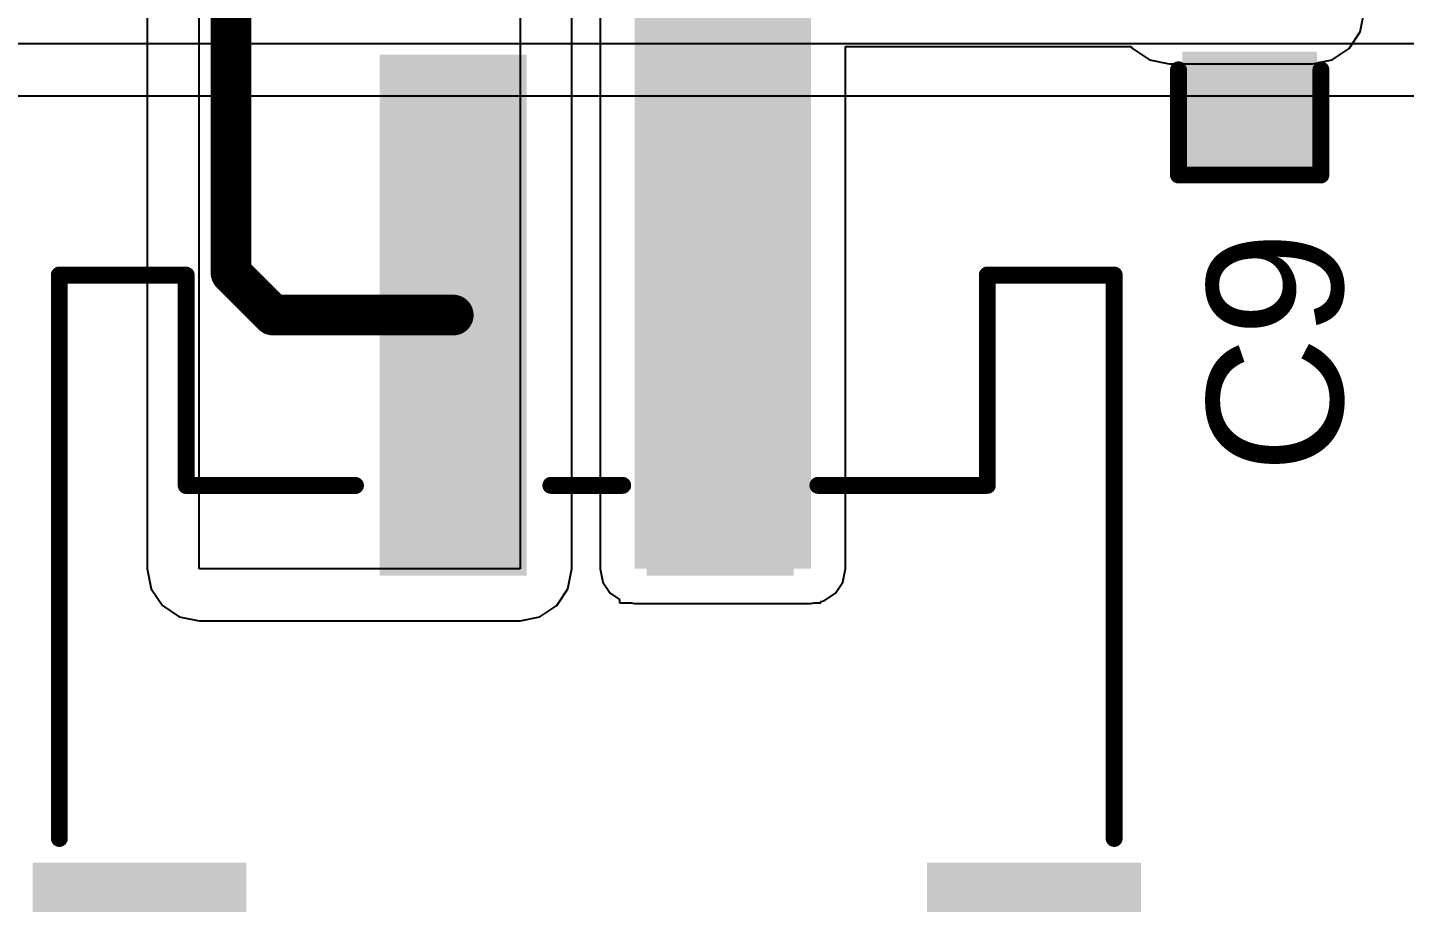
# Model space of a CAD drawing. Header units: inches. Extents: x -1 to 208, y -10 to 150.
# Drawn here: x 22.73 to 33.05, y 3.33 to 9.88 of the extents above; entities that cross this region are included whole.
import ezdxf

# ---------------------------------------------------------------- set-up
doc = ezdxf.new("R2010")
doc.units = ezdxf.units.IN
for name, color, linetype in [('Bottom Layer', 5, 'Continuous'), ('Top Layer', 1, 'Continuous'), ('Top Overlay', 2, 'Continuous'), ('Top Paste', 8, 'Continuous'), ('Top Solder', 216, 'Continuous')]:
    doc.layers.add(name, color=color, linetype=linetype)
doc.styles.add('Arial', font='', dxfattribs={"height": 0.2})
doc.styles.get('Arial').set_extended_font_data('Arial')

# ---------------------------------------------------------------- blocks, each defined once
blk = doc.blocks.new('S2B_PH_SM4_TB_LF__SN__94')
at = {"layer": 'Top Layer'}
for points in [[(-1.499997, 4.824984), (-0.499999, 4.824984), (-0.499999, 1.0249916), (-1.499997, 1.0249916)], [(0.499999, 4.824984), (1.499997, 4.824984), (1.499997, 1.0249916), (0.499999, 1.0249916)], [(-4.1000299, -1.2249912), (-2.6000329, -1.2249912), (-2.6000329, -4.6249844), (-4.1000299, -4.6249844)], [(2.6000329, -1.2249912), (4.1000299, -1.2249912), (4.1000299, -4.6249844), (2.6000329, -4.6249844)]]:
    blk.add_hatch(color=1, dxfattribs=at).paths.add_polyline_path(points)
at = {"layer": 'Top Paste'}
for points in [[(-1.499997, 4.824984), (-0.499999, 4.824984), (-0.499999, 1.0249916), (-1.499997, 1.0249916)], [(0.499999, 4.824984), (1.499997, 4.824984), (1.499997, 1.0249916), (0.499999, 1.0249916)], [(-4.1000299, -1.2249912), (-2.6000329, -1.2249912), (-2.6000329, -4.6249844), (-4.1000299, -4.6249844)], [(2.6000329, -1.2249912), (4.1000299, -1.2249912), (4.1000299, -4.6249844), (2.6000329, -4.6249844)]]:
    blk.add_hatch(color=8, dxfattribs=at).paths.add_polyline_path(points)
at = {"layer": 'Top Solder'}
for points in [[(-1.550797, 4.875783999999999), (-0.449199, 4.875783999999999), (-0.449199, 0.9741915999999999), (-1.550797, 0.9741915999999999)], [(0.449199, 4.875783999999999), (1.550797, 4.875783999999999), (1.550797, 0.9741915999999999), (0.449199, 0.9741915999999999)], [(-4.1508299, -1.1741912), (-2.5492329, -1.1741912), (-2.5492329, -4.6757844), (-4.1508299, -4.6757844)], [(2.5492329, -1.1741912), (4.1508299, -1.1741912), (4.1508299, -4.6757844), (2.5492329, -4.6757844)]]:
    blk.add_hatch(color=216, dxfattribs=at).paths.add_polyline_path(points)
at = {"layer": 'Top Overlay'}
for p, q in [((-1.2700254, -2.7148536), (-1.7700244, -4.1148508)), ((-0.7699756, -4.114749199999999), (-1.2700254, -2.7148536)), ((-1.7700244, -4.1148508), (-0.7699756, -4.114749199999999))]:
    blk.add_line(p, q, dxfattribs=at)
for points in [[(-3.9500048, -0.9938258, 0.127, 0.127, 0), (-3.9500048, 3.2249872, 0.127, 0.127, 0)], [(-3.9497, 3.223768, 0.127, 0.127, 0), (-2.99974, 3.223768, 0.127, 0.127, 0)], [(-2.99974, 1.648968, 0.127, 0.127, 0), (-2.99974, 3.223768, 0.127, 0.127, 0)], [(2.999994, 1.6500094, 0.127, 0.127, 0), (2.999994, 3.2249872, 0.127, 0.127, 0)], [(2.999994, 3.2249872, 0.127, 0.127, 0), (3.9500048, 3.2249872, 0.127, 0.127, 0)], [(3.9500048, -0.9938258, 0.127, 0.127, 0), (3.9500048, 3.2249872, 0.127, 0.127, 0)], [(-2.99974, 1.648968, 0.127, 0.127, 0), (-1.73228, 1.648968, 0.127, 0.127, 0)], [(-0.268859, 1.6500094, 0.127, 0.127, 0), (0.268859, 1.6500094, 0.127, 0.127, 0)], [(1.731137, 1.6500094, 0.127, 0.127, 0), (2.999994, 1.6500094, 0.127, 0.127, 0)], [(-2.3999952, -4.3749976, 0.127, 0.127, 0), (2.3999952, -4.3749976, 0.127, 0.127, 0)]]:
    blk.add_lwpolyline(points, format="xyseb", dxfattribs=at)
for points in [[(-3.9817548, 3.2249872, 0.0635, 0.0635, 1), (-3.9182548, 3.2249872, 0.0635, 0.0635, 1)], [(-3.98145, 3.223768, 0.0635, 0.0635, 1), (-3.91795, 3.223768, 0.0635, 0.0635, 1)], [(-3.03149, 3.223768, 0.0635, 0.0635, 1), (-2.96799, 3.223768, 0.0635, 0.0635, 1)], [(-3.03149, 3.223768, 0.0635, 0.0635, 1), (-2.96799, 3.223768, 0.0635, 0.0635, 1)], [(2.968244, 3.2249872, 0.0635, 0.0635, 1), (3.031744, 3.2249872, 0.0635, 0.0635, 1)], [(2.968244, 3.2249872, 0.0635, 0.0635, 1), (3.031744, 3.2249872, 0.0635, 0.0635, 1)], [(3.9182548, 3.2249872, 0.0635, 0.0635, 1), (3.9817548, 3.2249872, 0.0635, 0.0635, 1)], [(3.9182548, 3.2249872, 0.0635, 0.0635, 1), (3.9817548, 3.2249872, 0.0635, 0.0635, 1)], [(-3.03149, 1.648968, 0.0635, 0.0635, 1), (-2.96799, 1.648968, 0.0635, 0.0635, 1)], [(-3.03149, 1.648968, 0.0635, 0.0635, 1), (-2.96799, 1.648968, 0.0635, 0.0635, 1)], [(-1.76403, 1.648968, 0.0635, 0.0635, 1), (-1.70053, 1.648968, 0.0635, 0.0635, 1)], [(-0.300609, 1.6500094, 0.0635, 0.0635, 1), (-0.237109, 1.6500094, 0.0635, 0.0635, 1)], [(0.237109, 1.6500094, 0.0635, 0.0635, 1), (0.300609, 1.6500094, 0.0635, 0.0635, 1)], [(1.699387, 1.6500094, 0.0635, 0.0635, 1), (1.762887, 1.6500094, 0.0635, 0.0635, 1)], [(2.968244, 1.6500094, 0.0635, 0.0635, 1), (3.031744, 1.6500094, 0.0635, 0.0635, 1)], [(2.968244, 1.6500094, 0.0635, 0.0635, 1), (3.031744, 1.6500094, 0.0635, 0.0635, 1)], [(-3.9817548, -0.9938258, 0.0635, 0.0635, 1), (-3.9182548, -0.9938258, 0.0635, 0.0635, 1)], [(3.9182548, -0.9938258, 0.0635, 0.0635, 1), (3.9817548, -0.9938258, 0.0635, 0.0635, 1)], [(-2.4317452, -4.3749976, 0.0635, 0.0635, 1), (-2.3682452, -4.3749976, 0.0635, 0.0635, 1)], [(2.3682452, -4.3749976, 0.0635, 0.0635, 1), (2.4317452, -4.3749976, 0.0635, 0.0635, 1)]]:
    blk.add_lwpolyline(points, format="xyseb", close=True, dxfattribs=at)
blk = doc.blocks.new('C___0603_186')
at = {"layer": 'Top Layer'}
for points in [[(-0.3809999999999999, 0.4445), (-0.3809999999999999, -0.4445), (-1.143, -0.4445), (-1.143, 0.4445)], [(1.143, 0.4445), (1.143, -0.4445), (0.3809999999999999, -0.4445), (0.3809999999999999, 0.4445)]]:
    blk.add_hatch(color=1, dxfattribs=at).paths.add_polyline_path(points)
at = {"layer": 'Top Paste'}
for points in [[(-0.3809999999999999, 0.4445), (-0.3809999999999999, -0.4445), (-1.143, -0.4445), (-1.143, 0.4445)], [(1.143, 0.4445), (1.143, -0.4445), (0.3809999999999999, -0.4445), (0.3809999999999999, 0.4445)]]:
    blk.add_hatch(color=8, dxfattribs=at).paths.add_polyline_path(points)
at = {"layer": 'Top Solder'}
for points in [[(-0.3210001199999999, 0.50449988), (-0.3210001199999999, -0.50449988), (-1.20299988, -0.50449988), (-1.20299988, 0.50449988)], [(1.20299988, 0.50449988), (1.20299988, -0.50449988), (0.3210001199999999, -0.50449988), (0.3210001199999999, 0.50449988)]]:
    blk.add_hatch(color=216, dxfattribs=at).paths.add_polyline_path(points)
at = {"layer": 'Top Overlay'}
for points in [[(-1.2446, 0.5334, 0.127, 0.127, 0), (-0.4571999999999999, 0.5334, 0.127, 0.127, 0)], [(-1.2446, 0.5334, 0.127, 0.127, 0), (-1.2446, -0.5334, 0.127, 0.127, 0)], [(0.4571999999999999, 0.5334, 0.127, 0.127, 0), (1.2446, 0.5334, 0.127, 0.127, 0)], [(1.2446, 0.5334, 0.127, 0.127, 0), (1.2446, -0.5334, 0.127, 0.127, 0)], [(-1.2446, -0.5334, 0.127, 0.127, 0), (-0.4571999999999999, -0.5334, 0.127, 0.127, 0)], [(0.4571999999999999, -0.5334, 0.127, 0.127, 0), (1.2446, -0.5334, 0.127, 0.127, 0)]]:
    blk.add_lwpolyline(points, format="xyseb", dxfattribs=at)
for points in [[(-1.27635, 0.5334, 0.0635, 0.0635, 1), (-1.21285, 0.5334, 0.0635, 0.0635, 1)], [(-1.27635, 0.5334, 0.0635, 0.0635, 1), (-1.21285, 0.5334, 0.0635, 0.0635, 1)], [(-0.4889499999999999, 0.5334, 0.0635, 0.0635, 1), (-0.42545, 0.5334, 0.0635, 0.0635, 1)], [(0.42545, 0.5334, 0.0635, 0.0635, 1), (0.4889499999999999, 0.5334, 0.0635, 0.0635, 1)], [(1.21285, 0.5334, 0.0635, 0.0635, 1), (1.27635, 0.5334, 0.0635, 0.0635, 1)], [(1.21285, 0.5334, 0.0635, 0.0635, 1), (1.27635, 0.5334, 0.0635, 0.0635, 1)], [(-1.27635, -0.5334, 0.0635, 0.0635, 1), (-1.21285, -0.5334, 0.0635, 0.0635, 1)], [(-1.27635, -0.5334, 0.0635, 0.0635, 1), (-1.21285, -0.5334, 0.0635, 0.0635, 1)], [(-0.4889499999999999, -0.5334, 0.0635, 0.0635, 1), (-0.42545, -0.5334, 0.0635, 0.0635, 1)], [(0.42545, -0.5334, 0.0635, 0.0635, 1), (0.4889499999999999, -0.5334, 0.0635, 0.0635, 1)], [(1.21285, -0.5334, 0.0635, 0.0635, 1), (1.27635, -0.5334, 0.0635, 0.0635, 1)], [(1.21285, -0.5334, 0.0635, 0.0635, 1), (1.27635, -0.5334, 0.0635, 0.0635, 1)]]:
    blk.add_lwpolyline(points, format="xyseb", close=True, dxfattribs=at)

msp = doc.modelspace()

# ---------------------------------------------------------------- hatches: boundary and pattern name
at = {"layer": 'Top Layer'}
msp.add_hatch(color=1, dxfattribs=at).paths.add_polyline_path([(27.2796, 5.829579399999999), (28.6004, 5.829579399999999), (28.6004, 11.9371364), (27.2796, 11.9371364)])

# ---------------------------------------------------------------- linework, layer by layer
at = {"layer": 'Bottom Layer'}
for p, q in [((48.32296406, 9.759462319999999), (8.2296127, 9.759462319999999)), ((8.2296127, 9.37099726), (38.24094205999999, 9.37099726))]:
    msp.add_line(p, q, dxfattribs=at)
at = {"layer": 'Top Layer'}
for p, q in [((24.01851178, 5.829579399999999), (24.01850924, 15.2691465)), ((26.4212324, 14.45325532), (26.4212324, 5.829579399999999)), ((26.80969746, 5.829579399999999), (26.80969746, 14.45325532)), ((23.63004672, 10.37657564), (23.63004672, 5.829579399999999)), ((27.02062414, 10.00046006), (27.02062414, 5.829579399999999)), ((32.71435926, 9.85163892), (32.74392994, 10.0002975)), ((32.63015064, 9.72561174), (32.71435926, 9.85163892)), ((28.85937586, 5.829579399999999), (28.85937586, 9.741321639999999)), ((28.85937586, 9.741321639999999), (30.99840892, 9.741321639999999)), ((30.99840892, 9.741321639999999), (31.00890674, 9.72561174)), ((31.00890674, 9.72561174), (31.13493392, 9.64140312)), ((32.50412346, 9.64140312), (32.63015064, 9.72561174)), ((31.13493392, 9.64140312), (31.2835925, 9.611832439999999)), ((31.2835925, 9.611832439999999), (32.35546488, 9.611832439999999)), ((32.35546488, 9.611832439999999), (32.50412346, 9.64140312)), ((23.63004672, 5.829579399999999), (23.6596174, 5.68092082)), ((26.4212324, 5.829579399999999), (24.01851178, 5.829579399999999)), ((26.78012678, 5.68092082), (26.80969746, 5.829579399999999)), ((27.02062414, 5.829579399999999), (27.04033708, 5.73047368)), ((28.83966292, 5.73047368), (28.85937586, 5.829579399999999)), ((23.6596174, 5.68092082), (23.74382602, 5.55489364)), ((26.69591816, 5.55489364), (26.78012678, 5.68092082)), ((27.04033708, 5.73047368), (27.09647615999999, 5.64645556)), ((28.78352384, 5.64645556), (28.83966292, 5.73047368)), ((27.09647615999999, 5.64645556), (27.1672304, 5.59917854)), ((27.1672304, 5.59917854), (27.1672304, 5.5755794)), ((27.1672304, 5.5755794), (27.25458354, 5.5755794)), ((27.25458354, 5.5755794), (27.2796, 5.57060354)), ((27.2796, 5.57060354), (28.6004, 5.57060354)), ((28.6004, 5.57060354), (28.62541646, 5.5755794)), ((28.62541646, 5.5755794), (28.6752284, 5.5755794)), ((28.6752284, 5.585487939999999), (28.69950572, 5.590316479999999)), ((28.6752284, 5.5755794), (28.6752284, 5.585487939999999)), ((28.69950572, 5.590316479999999), (28.78352384, 5.64645556)), ((23.74382602, 5.55489364), (23.8698532, 5.470685019999999)), ((23.8698532, 5.470685019999999), (24.01851178, 5.441114339999999)), ((26.4212324, 5.441114339999999), (26.56989098, 5.470685019999999)), ((26.56989098, 5.470685019999999), (26.69591816, 5.55489364)), ((24.01851178, 5.441114339999999), (26.4212324, 5.441114339999999))]:
    msp.add_line(p, q, dxfattribs=at)
for points in [[(24.257, 8.04423334, 0.3048, 0.3048, 0), (24.257, 15.3416, 0.3048, 0.3048, 0)], [(24.257, 8.04423334, 0.3048, 0.3048, 0), (24.57165774, 7.729575599999999, 0.3048, 0.3048, 0)], [(24.57165774, 7.729575599999999, 0.3048, 0.3048, 0), (25.9212334, 7.729575599999999, 0.3048, 0.3048, 0)]]:
    msp.add_lwpolyline(points, format="xyseb", dxfattribs=at)
for points in [[(24.1808, 8.04423334, 0.1524, 0.1524, 1), (24.3332, 8.04423334, 0.1524, 0.1524, 1)], [(24.1808, 8.04423334, 0.1524, 0.1524, 1), (24.3332, 8.04423334, 0.1524, 0.1524, 1)], [(24.49545774, 7.729575599999999, 0.1524, 0.1524, 1), (24.64785774, 7.729575599999999, 0.1524, 0.1524, 1)], [(24.49545774, 7.729575599999999, 0.1524, 0.1524, 1), (24.64785774, 7.729575599999999, 0.1524, 0.1524, 1)], [(25.84503339999999, 7.729575599999999, 0.1524, 0.1524, 1), (25.99743339999999, 7.729575599999999, 0.1524, 0.1524, 1)]]:
    msp.add_lwpolyline(points, format="xyseb", close=True, dxfattribs=at)

# ---------------------------------------------------------------- block references
at = {"rotation": 90}
msp.add_blockref('C___0603_186', (31.88616432, 10.02315496), dxfattribs=at)
msp.add_blockref('S2B_PH_SM4_TB_LF__SN__94', (26.9212314, 4.804587799999999))

# ---------------------------------------------------------------- texts
at = {"layer": 'Top Overlay', "style": 'Arial'}
msp.add_text('C9', height=1.016, rotation=90, dxfattribs=at).set_placement((32.5830946, 6.54280886))

doc.saveas('drawing.dxf')
